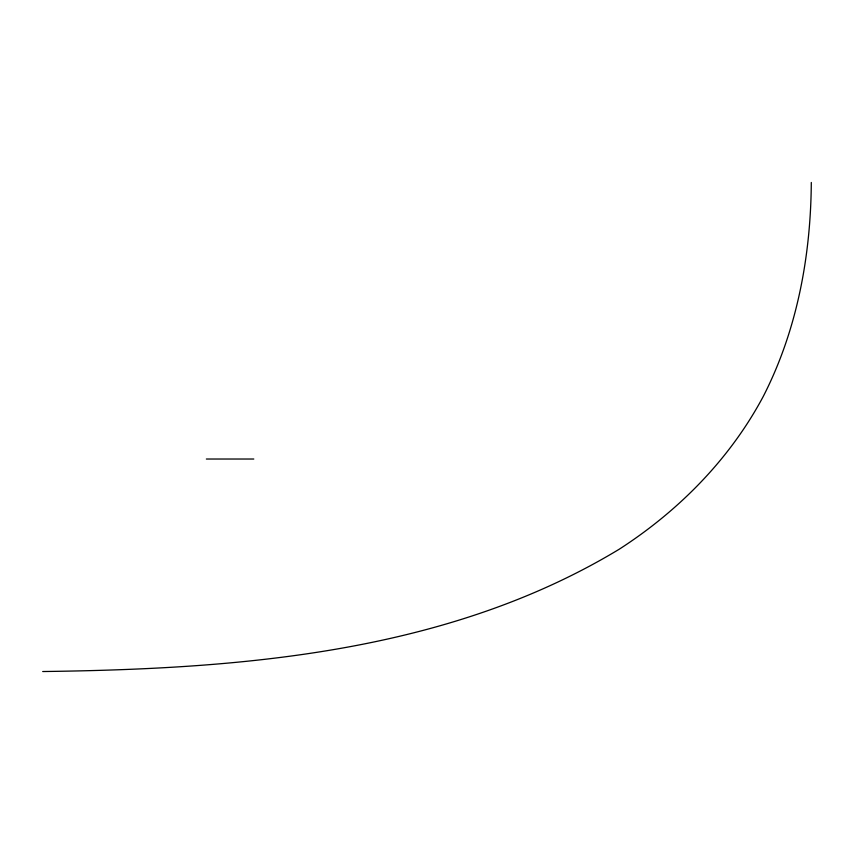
<?xml version="1.0" encoding="UTF-8"?>
<svg xmlns="http://www.w3.org/2000/svg" width="854" height="854" viewBox="0 0 854 854"><rect width="100%" height="100%" fill="white"/><g stroke="black" fill="none" stroke-linecap="round" stroke-linejoin="round"><path stroke-width="1.28" d="M811.3 182.468C810.798 256.189 797.06 330.423 763.262 396.437C729.786 459.185 678.695 510.873 619.15 549.271C447.005 653.342 239.195 668.992 42.7 671.532M206.358 459.025L253.798 459.025"/></g></svg>
